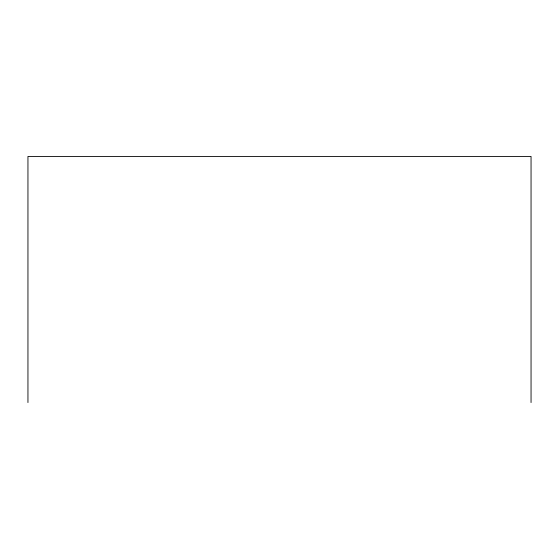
<?xml version="1.0" encoding="UTF-8"?>
<svg xmlns="http://www.w3.org/2000/svg" width="559" height="559" viewBox="0 0 559 559"><rect width="100%" height="100%" fill="white"/><g stroke="black" fill="none" stroke-linecap="round" stroke-linejoin="round"><path stroke-width="0.84" d="M531.05 402.55L531.05 156.45L27.95 156.45L27.95 402.55"/></g></svg>
